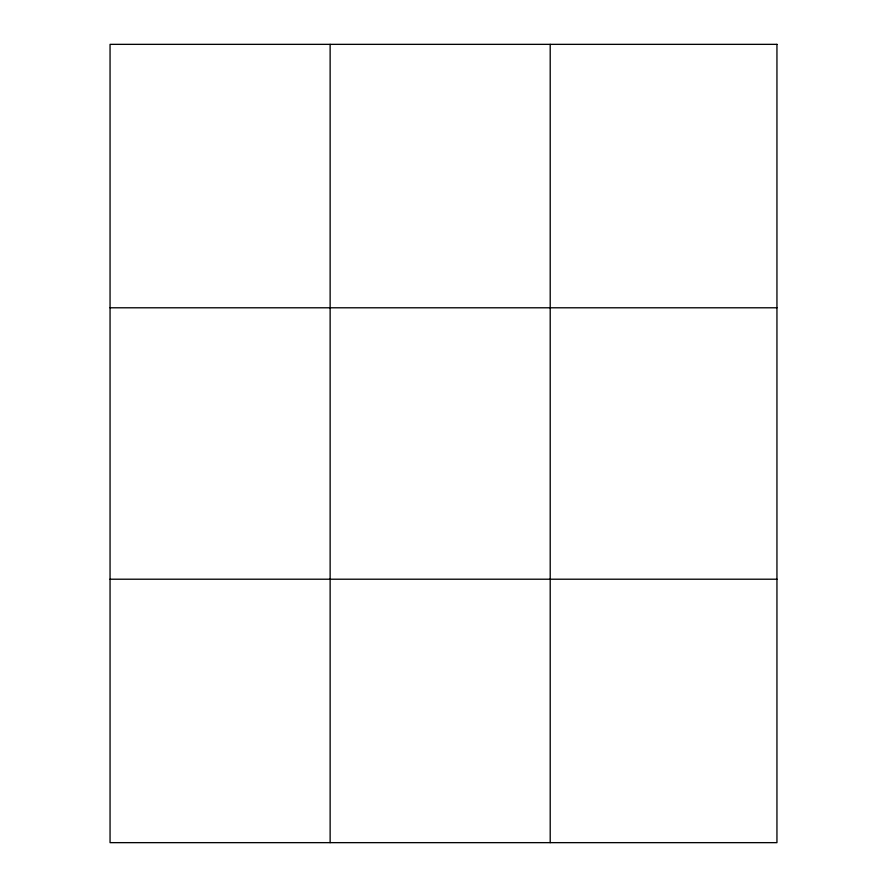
<?xml version="1.0" encoding="UTF-8"?>
<svg xmlns="http://www.w3.org/2000/svg" width="887" height="887" viewBox="0 0 887 887"><rect width="100%" height="100%" fill="white"/><g stroke="black" fill="none" stroke-linecap="round" stroke-linejoin="round"><path stroke-width="1.33" d="M330.13 842.65L330.13 44.35M550.206 842.65L550.206 44.35M110.055 307.789L776.945 307.789M110.055 579.211L776.945 579.211M776.945 44.35L776.945 842.65L110.055 842.65L110.055 44.35L776.945 44.35"/></g></svg>
